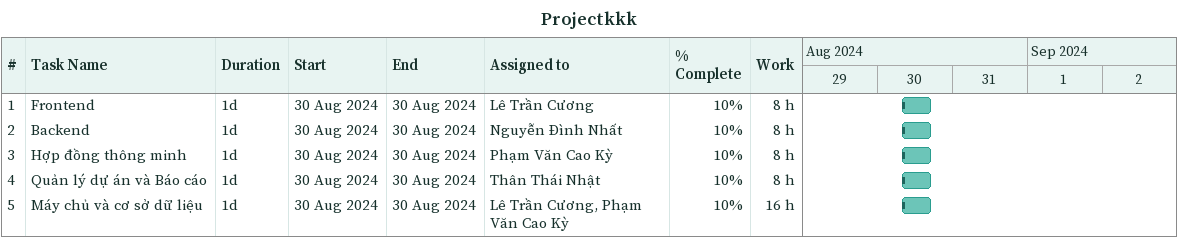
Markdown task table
Projectkkk

| ID | Task | Duration | Start | Finish | Resources | % complete | Work (h) |
|---|---|---|---|---|---|---|---|
| 1 | Frontend | 1d | 2024-08-30 | 2024-08-30 | Lê Trần Cương | 10 | 8 |
| 2 | Backend | 1d | 2024-08-30 | 2024-08-30 | Nguyễn Đình Nhất | 10 | 8 |
| 3 | Hợp đồng thông minh | 1d | 2024-08-30 | 2024-08-30 | Phạm Văn Cao Kỳ | 10 | 8 |
| 4 | Quản lý dự án và Báo cáo | 1d | 2024-08-30 | 2024-08-30 | Thân Thái Nhật | 10 | 8 |
| 5 | Máy chủ và cơ sở dữ liệu | 1d | 2024-08-30 | 2024-08-30 | Lê Trần Cương, Phạm Văn Cao Kỳ | 10 | 16 |
